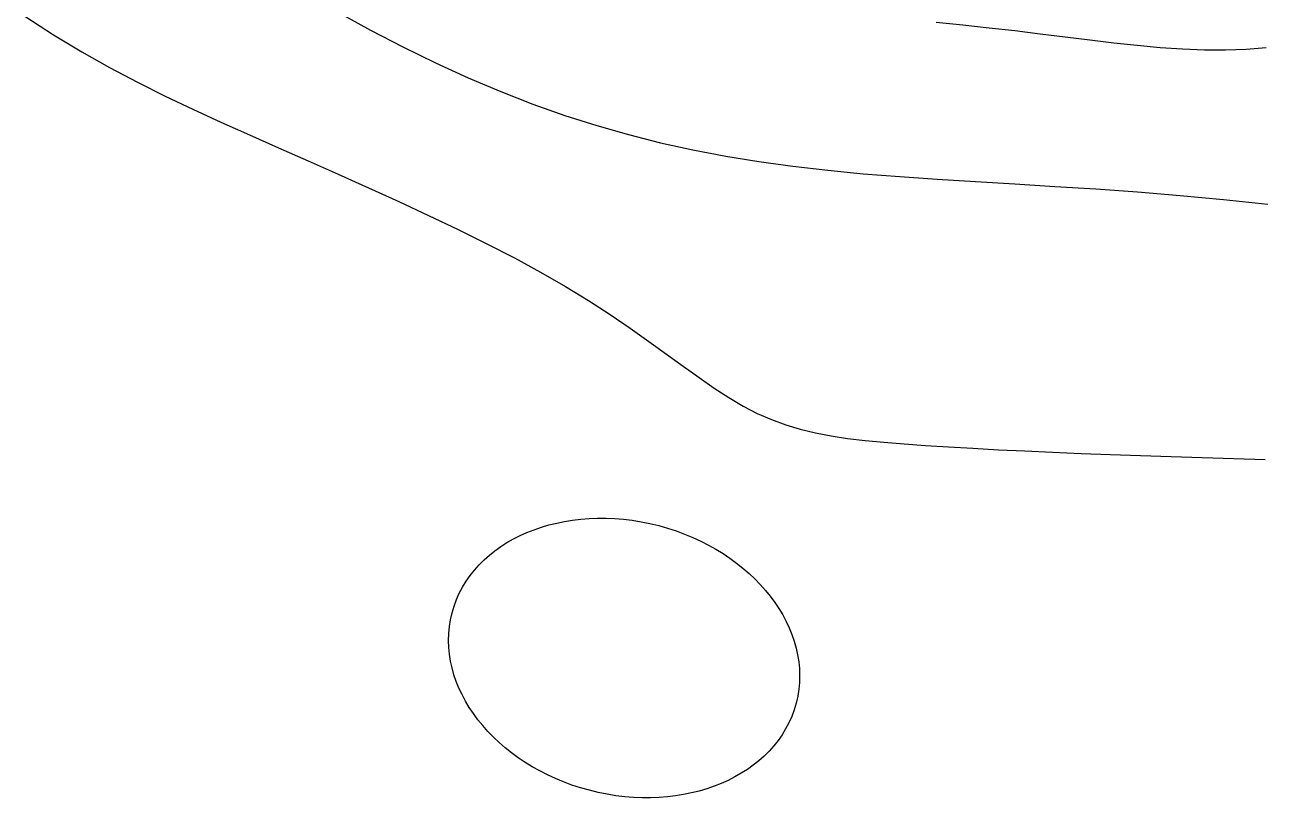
# Model space of a CAD drawing. Header units: millimetres. Extents: x 501029 to 503193, y 1805862 to 1807132.
# Drawn here: x 502247.73 to 502283.66, y 1806379.77 to 1806402.69 of the extents above; entities that cross this region are included whole.
import ezdxf

# ---------------------------------------------------------------- set-up
doc = ezdxf.new("R2010")
doc.units = ezdxf.units.MM
doc.header["$LTSCALE"] = 12
doc.header["$MEASUREMENT"] = 0
doc.layers.add('DM0', color=7, linetype='CONTINUOUS')
doc.layers.add('DM1', color=4, linetype='CONTINUOUS')

msp = doc.modelspace()

# ---------------------------------------------------------------- linework, layer by layer
at = {"layer": 'DM0', "flags": 128}
msp.add_lwpolyline([(502256.82, 1806403.046), (502257.75, 1806402.538), (502258.69, 1806402.051), (502259.636, 1806401.589), (502260.582, 1806401.157), (502261.524, 1806400.758), (502262.457, 1806400.395), (502263.383, 1806400.067), (502264.307, 1806399.772), (502265.232, 1806399.508), (502266.161, 1806399.274), (502267.098, 1806399.067), (502268.047, 1806398.886), (502269.012, 1806398.728), (502269.996, 1806398.591), (502271.003, 1806398.475), (502272.036, 1806398.376), (502273.095, 1806398.291), (502274.18, 1806398.215), (502275.291, 1806398.146), (502276.428, 1806398.078), (502277.589, 1806398.009), (502278.775, 1806397.933), (502279.986, 1806397.847), (502281.221, 1806397.748), (502282.481, 1806397.63), (502283.762, 1806397.491)], dxfattribs=at)
at = {"layer": 'DM0'}
msp.add_ellipse((502265.101, 1806384.334), major_axis=(-4.988, 1.308), ratio=0.769346, dxfattribs=at)
at = {"layer": 'DM1', "flags": 128}
for points in [[(502247.726, 1806402.946), (502248.559, 1806402.406), (502249.377, 1806401.911), (502250.186, 1806401.454), (502250.99, 1806401.028), (502251.793, 1806400.627), (502252.599, 1806400.243), (502253.413, 1806399.87), (502254.238, 1806399.501), (502255.079, 1806399.13), (502255.939, 1806398.751), (502256.811, 1806398.364), (502257.689, 1806397.97), (502258.566, 1806397.57), (502259.435, 1806397.165), (502260.288, 1806396.757), (502261.118, 1806396.346), (502261.919, 1806395.934), (502262.682, 1806395.522), (502263.402, 1806395.11), (502264.072, 1806394.7), (502264.695, 1806394.295), (502265.277, 1806393.899), (502265.821, 1806393.515), (502266.332, 1806393.145), (502266.815, 1806392.794), (502267.274, 1806392.464), (502267.713, 1806392.16), (502268.139, 1806391.883), (502268.554, 1806391.638), (502268.963, 1806391.426), (502269.372, 1806391.246), (502269.786, 1806391.094), (502270.209, 1806390.967), (502270.646, 1806390.861), (502271.102, 1806390.774), (502271.582, 1806390.702), (502272.092, 1806390.641), (502272.635, 1806390.589), (502273.218, 1806390.541), (502273.843, 1806390.497), (502274.509, 1806390.454), (502275.213, 1806390.413), (502275.952, 1806390.373), (502276.723, 1806390.336), (502277.524, 1806390.3), (502278.351, 1806390.266), (502279.201, 1806390.234), (502280.072, 1806390.204), (502280.961, 1806390.176), (502281.863, 1806390.149), (502282.774, 1806390.12), (502283.687, 1806390.086)], [(502274.148, 1806402.769), (502274.92, 1806402.69), (502275.681, 1806402.609), (502276.43, 1806402.524), (502277.167, 1806402.435), (502277.891, 1806402.345), (502278.601, 1806402.257), (502279.296, 1806402.175), (502279.977, 1806402.101), (502280.642, 1806402.04), (502281.291, 1806401.994), (502281.924, 1806401.968), (502282.54, 1806401.963), (502283.137, 1806401.985), (502283.717, 1806402.035)]]:
    msp.add_lwpolyline(points, dxfattribs=at)

doc.saveas('drawing.dxf')
